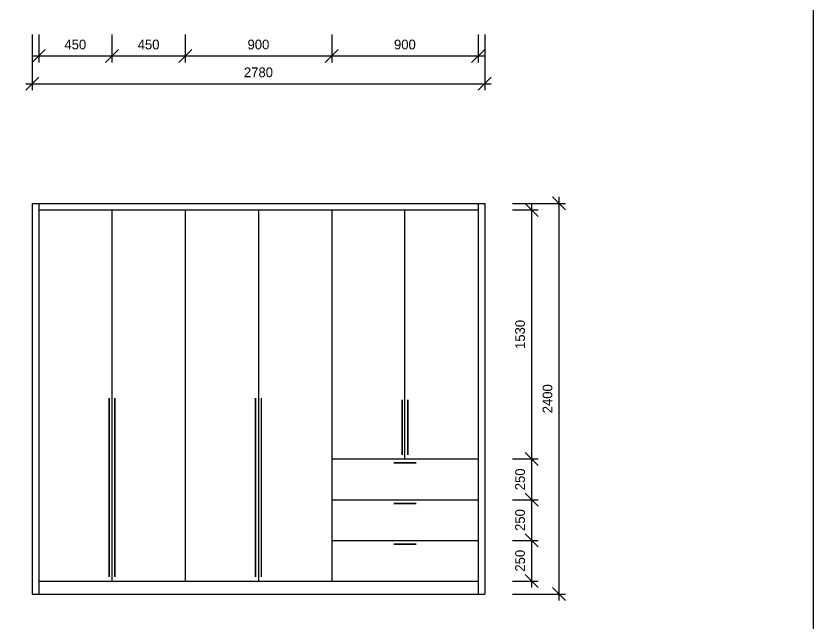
# Model space of a CAD drawing. Header units: millimetres. Extents: x 24776 to 57176, y -19492 to 15017.
# Drawn here: x 52279 to 57176, y -2402 to 1327 of the extents above; entities that cross this region are included whole.
import ezdxf

# ---------------------------------------------------------------- set-up
doc = ezdxf.new("R2010")
doc.units = ezdxf.units.MM
doc.header["$PDMODE"] = 3
doc.styles.add('RomanS', font='')
doc.styles.get('RomanS').set_extended_font_data('YouYuan')
doc.dimstyles.new('SC40', dxfattribs={"dimtxt": 60, "dimasz": 80, "dimexe": 40, "dimexo": 40, "dimgap": 40, "dimtad": 1, "dimdec": 0, "dimzin": 0, "dimdsep": 46, "dimtxsty": 'RomanS', "dimblk": 'OBLIQUE', "dimcen": 0, "dimdle": 40, "dimclrd": 9, "dimclre": 9, "dimclrt": 4, "dimadec": 0, "dimazin": 0, "dimtfac": 1, "dimtdec": 0, "dimtix": 1, "dimtmove": 2, "dimatfit": 1, "dimldrblk": 'DOT', "dimfxl": 1, "dimtolj": 1, "dimtzin": 0, "dimlwd": -1, "dimlwe": -1, "dimarcsym": 0})

# ---------------------------------------------------------------- blocks, each defined once
blk = doc.blocks.new('_Oblique')
at = {"color": 0, "linetype": 'ByBlock', "lineweight": -2}
blk.add_line((-0.5, -0.5), (0.5, 0.5), dxfattribs=at)
blk = doc.blocks.new('*D287')
at = {"color": 9, "transparency": 16777216}
for p, q in [((55615, 216), (55615, -2264)), ((55330.5, 176), (55655, 176)), ((55330.5, -2224), (55655, -2224))]:
    blk.add_line(p, q, dxfattribs=at)
at = {"layer": 'Defpoints', "color": 0, "transparency": 16777216}
for p in [(55290.5, 176), (55290.5, -2224), (55615, -2224)]:
    blk.add_point(p, dxfattribs=at)
at = {"color": 9, "transparency": 16777216, "xscale": 80, "yscale": 80, "zscale": 80}
for p, rotation in [((55615, 176), 90), ((55615, -2224), 270)]:
    blk.add_blockref('_Oblique', p, dxfattribs=dict(at, rotation=rotation))
at = {"color": 4, "transparency": 16777216, "insert": (55545, -1024), "char_height": 60, "attachment_point": 5, "rotation": 90, "style": 'RomanS'}
blk.add_mtext('\\A1;2400', dxfattribs=at)
blk = doc.blocks.new('_Dot')
at = {"color": 0, "linetype": 'ByBlock', "lineweight": -2}
blk.add_line((-0.5, 0), (-1, 0), dxfattribs=at)
at = {"color": 0, "linetype": 'ByBlock', "const_width": 0.5}
blk.add_lwpolyline([(-0.25, 0, 1), (0.25, 0, 1)], format="xyb", close=True, dxfattribs=at)
blk = doc.blocks.new('*D288')
at = {"color": 9, "transparency": 16777216}
for p, q in [((55446.6, 176), (55446.6, -1434)), ((55330.5, 136), (55486.6, 136)), ((55330.5, -1394), (55486.6, -1394))]:
    blk.add_line(p, q, dxfattribs=at)
at = {"layer": 'Defpoints', "color": 0, "transparency": 16777216}
for p in [(55290.5, 136), (55290.5, -1394), (55446.6, -1394)]:
    blk.add_point(p, dxfattribs=at)
at = {"color": 9, "transparency": 16777216, "xscale": 80, "yscale": 80, "zscale": 80}
for p, rotation in [((55446.6, 136), 90), ((55446.6, -1394), 270)]:
    blk.add_blockref('_Oblique', p, dxfattribs=dict(at, rotation=rotation))
at = {"color": 4, "transparency": 16777216, "insert": (55376.6, -629), "char_height": 60, "attachment_point": 5, "rotation": 90, "style": 'RomanS'}
blk.add_mtext('\\A1;1530', dxfattribs=at)
blk = doc.blocks.new('*D289')
at = {"color": 9, "transparency": 16777216}
for p, q in [((55446.6, -1354), (55446.6, -1684)), ((55330.5, -1394), (55486.6, -1394)), ((55330.5, -1644), (55486.6, -1644))]:
    blk.add_line(p, q, dxfattribs=at)
at = {"layer": 'Defpoints', "color": 0, "transparency": 16777216}
for p in [(55290.5, -1394), (55290.5, -1644), (55446.6, -1644)]:
    blk.add_point(p, dxfattribs=at)
at = {"color": 9, "transparency": 16777216, "xscale": 80, "yscale": 80, "zscale": 80}
for p, rotation in [((55446.6, -1394), 90), ((55446.6, -1644), 270)]:
    blk.add_blockref('_Oblique', p, dxfattribs=dict(at, rotation=rotation))
at = {"color": 4, "transparency": 16777216, "insert": (55376.6, -1519), "char_height": 60, "attachment_point": 5, "rotation": 90, "style": 'RomanS'}
blk.add_mtext('\\A1;250', dxfattribs=at)
blk = doc.blocks.new('*D290')
at = {"color": 9, "transparency": 16777216}
for p, q in [((55446.6, -1604), (55446.6, -1934)), ((55330.5, -1644), (55486.6, -1644)), ((55330.5, -1894), (55486.6, -1894))]:
    blk.add_line(p, q, dxfattribs=at)
at = {"layer": 'Defpoints', "color": 0, "transparency": 16777216}
for p in [(55290.5, -1644), (55290.5, -1894), (55446.6, -1894)]:
    blk.add_point(p, dxfattribs=at)
at = {"color": 9, "transparency": 16777216, "xscale": 80, "yscale": 80, "zscale": 80}
for p, rotation in [((55446.6, -1644), 90), ((55446.6, -1894), 270)]:
    blk.add_blockref('_Oblique', p, dxfattribs=dict(at, rotation=rotation))
at = {"color": 4, "transparency": 16777216, "insert": (55376.6, -1769), "char_height": 60, "attachment_point": 5, "rotation": 90, "style": 'RomanS'}
blk.add_mtext('\\A1;250', dxfattribs=at)
blk = doc.blocks.new('*D291')
at = {"color": 9, "transparency": 16777216}
for p, q in [((55446.6, -1854), (55446.6, -2184)), ((55330.5, -1894), (55486.6, -1894)), ((55330.5, -2144), (55486.6, -2144))]:
    blk.add_line(p, q, dxfattribs=at)
at = {"layer": 'Defpoints', "color": 0, "transparency": 16777216}
for p in [(55290.5, -1894), (55290.5, -2144), (55446.6, -2144)]:
    blk.add_point(p, dxfattribs=at)
at = {"color": 9, "transparency": 16777216, "xscale": 80, "yscale": 80, "zscale": 80}
for p, rotation in [((55446.6, -1894), 90), ((55446.6, -2144), 270)]:
    blk.add_blockref('_Oblique', p, dxfattribs=dict(at, rotation=rotation))
at = {"color": 4, "transparency": 16777216, "insert": (55376.6, -2019), "char_height": 60, "attachment_point": 5, "rotation": 90, "style": 'RomanS'}
blk.add_mtext('\\A1;250', dxfattribs=at)
blk = doc.blocks.new('*D292')
at = {"color": 9, "transparency": 16777216}
for p, q in [((52378.8, 1212.5), (52378.8, 870.7)), ((55158.8, 1212.5), (55158.8, 870.7)), ((52338.8, 910.7), (55198.8, 910.7))]:
    blk.add_line(p, q, dxfattribs=at)
at = {"layer": 'Defpoints', "color": 0, "transparency": 16777216}
for p in [(52378.8, 1252.5), (55158.8, 1252.5), (55158.8, 910.7)]:
    blk.add_point(p, dxfattribs=at)
at = {"color": 9, "transparency": 16777216, "xscale": 80, "yscale": 80, "zscale": 80, "rotation": 180}
blk.add_blockref('_Oblique', (52378.8, 910.7), dxfattribs=at)
at = {"color": 9, "transparency": 16777216, "xscale": 80, "yscale": 80, "zscale": 80}
blk.add_blockref('_Oblique', (55158.8, 910.7), dxfattribs=at)
at = {"color": 4, "transparency": 16777216, "insert": (53768.8, 980.7), "char_height": 60, "attachment_point": 5, "style": 'RomanS'}
blk.add_mtext('\\A1;2780', dxfattribs=at)
blk = doc.blocks.new('*D293')
at = {"color": 9, "transparency": 16777216}
for p, q in [((52418.8, 1212.5), (52418.8, 1041.6)), ((52868.8, 1212.5), (52868.8, 1041.6)), ((52378.8, 1081.6), (52908.8, 1081.6))]:
    blk.add_line(p, q, dxfattribs=at)
at = {"layer": 'Defpoints', "color": 0, "transparency": 16777216}
for p in [(52418.8, 1252.5), (52868.8, 1252.5), (52868.8, 1081.6)]:
    blk.add_point(p, dxfattribs=at)
at = {"color": 9, "transparency": 16777216, "xscale": 80, "yscale": 80, "zscale": 80, "rotation": 180}
blk.add_blockref('_Oblique', (52418.8, 1081.6), dxfattribs=at)
at = {"color": 9, "transparency": 16777216, "xscale": 80, "yscale": 80, "zscale": 80}
blk.add_blockref('_Oblique', (52868.8, 1081.6), dxfattribs=at)
at = {"color": 4, "transparency": 16777216, "insert": (52643.8, 1151.6), "char_height": 60, "attachment_point": 5, "style": 'RomanS'}
blk.add_mtext('\\A1;450', dxfattribs=at)
blk = doc.blocks.new('*D294')
at = {"color": 9, "transparency": 16777216}
for p, q in [((52868.8, 1212.5), (52868.8, 1041.6)), ((53318.8, 1212.5), (53318.8, 1041.6)), ((52828.8, 1081.6), (53358.8, 1081.6))]:
    blk.add_line(p, q, dxfattribs=at)
at = {"layer": 'Defpoints', "color": 0, "transparency": 16777216}
for p in [(52868.8, 1252.5), (53318.8, 1252.5), (53318.8, 1081.6)]:
    blk.add_point(p, dxfattribs=at)
at = {"color": 9, "transparency": 16777216, "xscale": 80, "yscale": 80, "zscale": 80, "rotation": 180}
blk.add_blockref('_Oblique', (52868.8, 1081.6), dxfattribs=at)
at = {"color": 9, "transparency": 16777216, "xscale": 80, "yscale": 80, "zscale": 80}
blk.add_blockref('_Oblique', (53318.8, 1081.6), dxfattribs=at)
at = {"color": 4, "transparency": 16777216, "insert": (53093.8, 1151.6), "char_height": 60, "attachment_point": 5, "style": 'RomanS'}
blk.add_mtext('\\A1;450', dxfattribs=at)
blk = doc.blocks.new('*D295')
at = {"color": 9, "transparency": 16777216}
for p, q in [((54218.8, 1212.5), (54218.8, 1041.6)), ((55118.8, 1212.5), (55118.8, 1041.6)), ((54178.8, 1081.6), (55158.8, 1081.6))]:
    blk.add_line(p, q, dxfattribs=at)
at = {"layer": 'Defpoints', "color": 0, "transparency": 16777216}
for p in [(54218.8, 1252.5), (55118.8, 1252.5), (55118.8, 1081.6)]:
    blk.add_point(p, dxfattribs=at)
at = {"color": 9, "transparency": 16777216, "xscale": 80, "yscale": 80, "zscale": 80, "rotation": 180}
blk.add_blockref('_Oblique', (54218.8, 1081.6), dxfattribs=at)
at = {"color": 9, "transparency": 16777216, "xscale": 80, "yscale": 80, "zscale": 80}
blk.add_blockref('_Oblique', (55118.8, 1081.6), dxfattribs=at)
at = {"color": 4, "transparency": 16777216, "insert": (54668.8, 1151.6), "char_height": 60, "attachment_point": 5, "style": 'RomanS'}
blk.add_mtext('\\A1;900', dxfattribs=at)
blk = doc.blocks.new('*D307')
at = {"color": 9, "transparency": 16777216}
for p, q in [((53318.8, 1212.5), (53318.8, 1041.6)), ((54218.8, 1212.5), (54218.8, 1041.6)), ((53278.8, 1081.6), (54258.8, 1081.6))]:
    blk.add_line(p, q, dxfattribs=at)
at = {"layer": 'Defpoints', "color": 0, "transparency": 16777216}
for p in [(53318.8, 1252.5), (54218.8, 1252.5), (54218.8, 1081.6)]:
    blk.add_point(p, dxfattribs=at)
at = {"color": 9, "transparency": 16777216, "xscale": 80, "yscale": 80, "zscale": 80, "rotation": 180}
blk.add_blockref('_Oblique', (53318.8, 1081.6), dxfattribs=at)
at = {"color": 9, "transparency": 16777216, "xscale": 80, "yscale": 80, "zscale": 80}
blk.add_blockref('_Oblique', (54218.8, 1081.6), dxfattribs=at)
at = {"color": 4, "transparency": 16777216, "insert": (53768.8, 1151.6), "char_height": 60, "attachment_point": 5, "style": 'RomanS'}
blk.add_mtext('\\A1;900', dxfattribs=at)

msp = doc.modelspace()

# ---------------------------------------------------------------- linework, layer by layer
at = {"color": 255}
for p, q in [((52378.8, 176), (55158.8, 176)), ((52378.8, 176), (52378.8, -2224)), ((52418.8, 176), (52418.8, -2224)), ((55118.8, 176), (55118.8, -2224)), ((55158.8, 176), (55158.8, -2224)), ((52418.8, 136), (55118.8, 136)), ((52868.8, 136), (52868.8, -2144)), ((53318.8, 136), (53318.8, -2144)), ((53768.8, 136), (53768.8, -2144)), ((54218.8, 136), (54218.8, -2144)), ((54668.8, -1394), (54668.8, 136)), ((54218.8, -1394), (55118.8, -1394)), ((54218.8, -1644), (55118.8, -1644)), ((54218.8, -1894), (55118.8, -1894)), ((52418.8, -2144), (55118.8, -2144)), ((52378.8, -2224), (55158.8, -2224))]:
    msp.add_line(p, q, dxfattribs=at)
at = {"color": 250}
msp.add_lwpolyline([(50696.3, 4589.1), (57176.3, 4589.1), (57176.3, -3438.1), (50696.3, -3438.1)], close=True, dxfattribs=at)
at = {"color": 255, "const_width": 10}
for points in [[(52851, -1019.3), (52851, -2119.8)], [(52886.6, -1019.3), (52886.6, -2119.8)], [(53751, -1019.3), (53751, -2119.8)], [(53786.6, -1019.3), (53786.6, -2119.8)], [(54651, -1030.5), (54651, -1369.8)], [(54686.6, -1030.5), (54686.6, -1369.8)], [(54598.7, -1416.8), (54738.9, -1416.8)], [(54598.7, -1666.8), (54738.9, -1666.8)], [(54598.7, -1916.8), (54738.9, -1916.8)]]:
    msp.add_lwpolyline(points, dxfattribs=at)

# ---------------------------------------------------------------- dimensions: what is measured, and where the dimension line sits
at = {"color": 255}
for base, p1, p2, picture, middle in [((55158.8, 910.7), (52378.8, 1252.5), (55158.8, 1252.5), '*D292', (53768.8, 980.7)), ((52868.8, 1081.6), (52418.8, 1252.5), (52868.8, 1252.5), '*D293', (52643.8, 1151.6)), ((53318.8, 1081.6), (52868.8, 1252.5), (53318.8, 1252.5), '*D294', (53093.8, 1151.6)), ((54218.8, 1081.6), (53318.8, 1252.5), (54218.8, 1252.5), '*D307', (53768.8, 1151.6)), ((55118.8, 1081.6), (54218.8, 1252.5), (55118.8, 1252.5), '*D295', (54668.8, 1151.6))]:
    dim = msp.add_linear_dim(base=base, p1=p1, p2=p2, dimstyle='SC40', dxfattribs=at)
    dim.commit()
    dim.dimension.update_dxf_attribs({"geometry": picture, "text_midpoint": middle})
for base, p1, p2, picture, middle in [((55615, -2224), (55290.5, 176), (55290.5, -2224), '*D287', (55545, -1024)), ((55446.6, -1394), (55290.5, 136), (55290.5, -1394), '*D288', (55376.6, -629)), ((55446.6, -1644), (55290.5, -1394), (55290.5, -1644), '*D289', (55376.6, -1519)), ((55446.6, -1894), (55290.5, -1644), (55290.5, -1894), '*D290', (55376.6, -1769)), ((55446.6, -2144), (55290.5, -1894), (55290.5, -2144), '*D291', (55376.6, -2019))]:
    dim = msp.add_linear_dim(base=base, p1=p1, p2=p2, angle=90, dimstyle='SC40', dxfattribs=at)
    dim.commit()
    dim.dimension.update_dxf_attribs({"geometry": picture, "text_midpoint": middle})

doc.saveas('drawing.dxf')
